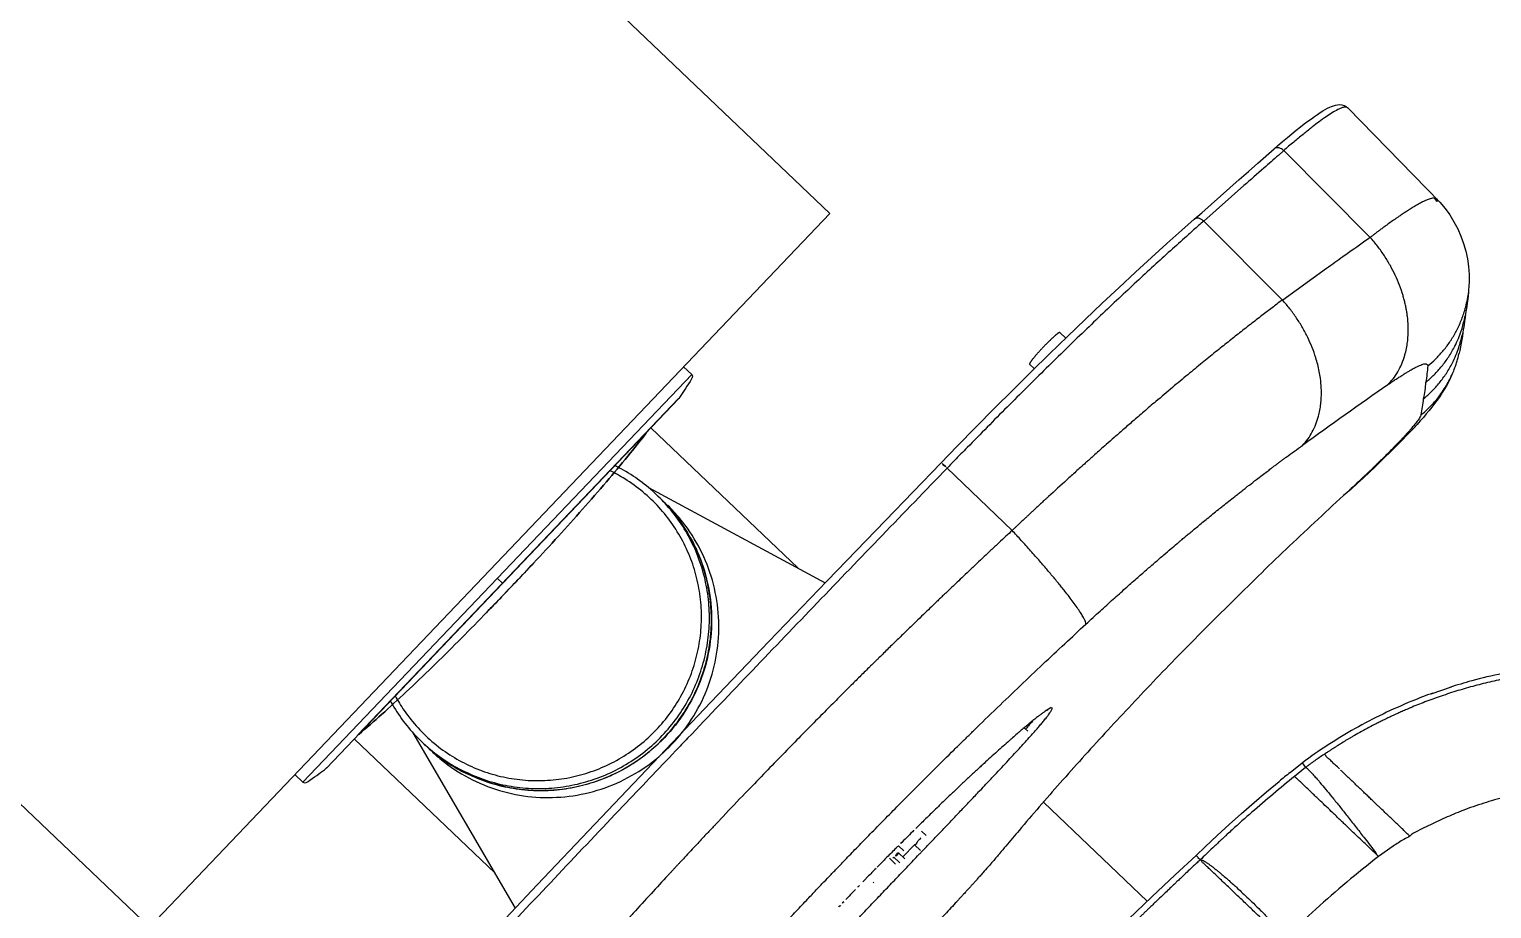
# Model space of a CAD drawing. Header units: millimetres. Extents: x 1145859089 to 1147511753, y -1047484727 to -1047247487.
# Drawn here: x 1146992111.6 to 1146992371.2, y -1047436773.9 to -1047436617.9 of the extents above; entities that cross this region are included whole.
import ezdxf
from ezdxf.xclip import XClip

# ---------------------------------------------------------------- set-up
doc = ezdxf.new("R2010")
doc.units = ezdxf.units.MM
doc.header["$LTSCALE"] = 100
doc.header["$MEASUREMENT"] = 0
doc.header["$XCLIPFRAME"] = 2
doc.layers.get('0').update_dxf_attribs({"linetype": 'CONTINUOUS'})
doc.layers.add('XREF', color=135, linetype='CONTINUOUS')
doc.layers.add('단지배치도$0$W240910', color=135, linetype='CONTINUOUS')

# ---------------------------------------------------------------- blocks, each defined once
blk = doc.blocks.new('단지배치도$0$zw$9902')
at = {"layer": '단지배치도$0$W240910', "linetype": 'ByBlock', "ltscale": 20}
for p, q in [((62514.49, -65281.25), (62395.73, -65168.01)), ((62603.93, -65262.13), (62604.27, -65262.03)), ((62604.27, -65262.03), (62604.61, -65261.96)), ((62604.61, -65261.96), (62604.97, -65261.93)), ((62604.97, -65261.93), (62605.37, -65261.96)), ((62605.37, -65261.96), (62605.79, -65262.07)), ((62599.39, -65264.89), (62599.99, -65264.44)), ((62599.99, -65264.44), (62600.56, -65264.04)), ((62600.56, -65264.04), (62601.09, -65263.67)), ((62601.09, -65263.67), (62601.58, -65263.35)), ((62601.58, -65263.35), (62602.04, -65263.06)), ((62602.04, -65263.06), (62602.46, -65262.81)), ((62602.46, -65262.81), (62602.86, -65262.6)), ((62602.86, -65262.6), (62603.24, -65262.41)), ((62603.24, -65262.41), (62603.59, -65262.26)), ((62603.59, -65262.26), (62603.93, -65262.13)), ((62605.79, -65262.07), (62606.16, -65262.27)), ((62606.16, -65262.27), (62606.46, -65262.51)), ((62606.45, -65262.51), (62606.44, -65262.5)), ((62606.46, -65262.51), (62606.45, -65262.51)), ((62606.45, -65262.51), (62622.8, -65279.26)), ((62595.74, -65267.78), (62596.55, -65267.11)), ((62596.55, -65267.11), (62597.32, -65266.49)), ((62597.32, -65266.49), (62598.05, -65265.91)), ((62598.05, -65265.91), (62598.74, -65265.38)), ((62598.74, -65265.38), (62599.39, -65264.89)), ((62590.47, -65272.35), (62593.38, -65269.79)), ((62593.38, -65269.79), (62593.99, -65269.27)), ((62593.99, -65269.27), (62594.89, -65268.5)), ((62594.89, -65268.5), (62595.74, -65267.78)), ((62588.82, -65273.8), (62590.47, -65272.35)), ((62595.09, -65270.11), (62594.13, -65270.95)), ((62595.09, -65270.11), (62595.05, -65270.07)), ((62610.44, -65285.51), (62595.09, -65270.11)), ((62587.17, -65275.25), (62588.82, -65273.8)), ((62588.03, -65276.31), (62580.89, -65282.62)), ((62583.85, -65278.18), (62585.51, -65276.71)), ((62585.51, -65276.71), (62587.17, -65275.25)), ((62580.52, -65281.12), (62582.19, -65279.65)), ((62582.19, -65279.65), (62583.85, -65278.18)), ((62622.8, -65279.26), (62623.72, -65280.35)), ((62393.73, -65407.9), (62514.49, -65281.25)), ((62576.99, -65284.22), (62579.19, -65282.29)), ((62579.18, -65282.3), (62580.52, -65281.12)), ((62580.89, -65282.62), (62580.85, -65282.58)), ((62594.86, -65296.62), (62580.89, -65282.62)), ((62623.72, -65280.35), (62624.56, -65281.51)), ((62624.56, -65281.51), (62625.31, -65282.72)), ((62625.31, -65282.72), (62625.97, -65283.97)), ((62574.34, -65286.58), (62576.99, -65284.22)), ((62625.97, -65283.97), (62626.54, -65285.26)), ((62626.54, -65285.26), (62627.02, -65286.59)), ((62571.6, -65289.07), (62574.34, -65286.58)), ((62627.02, -65286.59), (62627.41, -65287.94)), ((62627.41, -65287.94), (62627.7, -65289.31)), ((62568.77, -65291.66), (62571.6, -65289.07)), ((62627.7, -65289.31), (62627.89, -65290.7)), ((62565.86, -65294.37), (62568.77, -65291.66)), ((62602.7, -65291.02), (62594.9, -65296.66)), ((62627.89, -65290.7), (62627.99, -65292.09)), ((62627.99, -65292.09), (62628, -65293.48)), ((62393.73, -65407.9), (62274.96, -65294.66)), ((62562.87, -65297.18), (62565.86, -65294.37)), ((62627.91, -65294.85), (62627.8, -65295.78)), ((62627.88, -65295.25), (62627.82, -65295.86)), ((62627.91, -65294.85), (62627.88, -65295.25)), ((62628, -65293.48), (62627.91, -65294.85)), ((62559.81, -65300.09), (62562.87, -65297.18)), ((62594.86, -65296.62), (62594.9, -65296.66)), ((62627.57, -65297.77), (62627.47, -65298.42)), ((62627.66, -65297.12), (62627.57, -65297.77)), ((62627.75, -65296.49), (62627.66, -65297.12)), ((62627.82, -65295.86), (62627.75, -65296.49)), ((62556.7, -65303.09), (62559.81, -65300.09)), ((62627.2, -65300.38), (62627.1, -65301.02)), ((62627.29, -65299.75), (62627.2, -65300.38)), ((62627.35, -65299.09), (62627.26, -65299.59)), ((62627.38, -65299.13), (62627.29, -65299.75)), ((62627.44, -65298.59), (62627.38, -65299.13)), ((62627.47, -65298.42), (62627.44, -65298.59)), ((62553.53, -65306.17), (62556.7, -65303.09)), ((62556.4, -65303.38), (62555.35, -65302.38)), ((62626.79, -65303.03), (62626.69, -65303.65)), ((62626.86, -65302.33), (62626.76, -65302.83)), ((62626.87, -65302.43), (62626.79, -65303.03)), ((62626.95, -65301.87), (62626.87, -65302.43)), ((62626.99, -65301.67), (62626.95, -65301.87)), ((62627.1, -65301.02), (62626.99, -65301.67)), ((62550.31, -65309.33), (62553.53, -65306.17)), ((62626.32, -65305.57), (62626.22, -65306.04)), ((62626.46, -65304.92), (62626.32, -65305.57)), ((62626.58, -65304.28), (62626.46, -65304.92)), ((62626.69, -65303.65), (62626.58, -65304.28)), ((62490, -65309.83), (62488.55, -65308.45)), ((62550.82, -65308.83), (62549.97, -65308.02)), ((62490, -65309.83), (62420.99, -65382.21)), ((62547.06, -65312.55), (62550.31, -65309.33)), ((62624.5, -65310.83), (62624.1, -65311.6)), ((62624.88, -65310.04), (62624.5, -65310.83)), ((62625.04, -65309.68), (62624.88, -65310.04)), ((62543.77, -65315.84), (62547.06, -65312.55)), ((62622.79, -65313.72), (62622.33, -65314.37)), ((62623.23, -65313.04), (62622.79, -65313.72)), ((62623.67, -65312.34), (62623.23, -65313.04)), ((62624.1, -65311.6), (62623.67, -65312.34)), ((62487.7, -65314.08), (62425.15, -65379.68)), ((62487.67, -65314.11), (62430.75, -65373.81)), ((62540.45, -65319.19), (62543.77, -65315.84)), ((62620.9, -65316.23), (62620.39, -65316.84)), ((62621.39, -65315.62), (62620.9, -65316.23)), ((62621.87, -65315), (62621.39, -65315.62)), ((62622.33, -65314.37), (62621.87, -65315)), ((62618.76, -65318.69), (62618.17, -65319.34)), ((62619.33, -65318.07), (62618.76, -65318.69)), ((62619.87, -65317.45), (62619.33, -65318.07)), ((62620.39, -65316.84), (62619.87, -65317.45)), ((62482.74, -65319.28), (62508.89, -65344.22)), ((62482.74, -65319.28), (62508.89, -65344.22)), ((62537.12, -65322.58), (62540.45, -65319.19)), ((62616.21, -65321.39), (62615.48, -65322.13)), ((62616.9, -65320.68), (62616.21, -65321.39)), ((62617.55, -65320), (62616.9, -65320.68)), ((62618.17, -65319.34), (62617.55, -65320)), ((62534.22, -65325.56), (62537.12, -65322.58)), ((62613.91, -65323.69), (62613.06, -65324.52)), ((62614.71, -65322.9), (62613.91, -65323.69)), ((62615.48, -65322.13), (62614.71, -65322.9)), ((62524.37, -65335.76), (62534.22, -65325.56)), ((62546.88, -65337.52), (62535.3, -65326.41)), ((62536.63, -65325.09), (62536.51, -65325.21)), ((62611.23, -65326.28), (62610.25, -65327.21)), ((62612.17, -65325.38), (62611.23, -65326.28)), ((62613.06, -65324.52), (62612.17, -65325.38)), ((62608.14, -65329.18), (62607.02, -65330.22)), ((62609.22, -65328.18), (62608.14, -65329.18)), ((62610.25, -65327.21), (62609.22, -65328.18)), ((62482.33, -65329.91), (62513.71, -65346.82)), ((62483.82, -65331.23), (62484.18, -65331.58)), ((62484.21, -65331.6), (62484.18, -65331.58)), ((62484.22, -65331.61), (62484.21, -65331.6)), ((62607.02, -65330.22), (62605.71, -65331.31)), ((62514.03, -65346.48), (62524.37, -65335.76)), ((62456.42, -65346.89), (62455.5, -65346.02)), ((62458.8, -65346.62), (62456.25, -65349.3)), ((62458.8, -65346.62), (62458.84, -65346.58)), ((62458.87, -65346.55), (62458.84, -65346.58)), ((62503.71, -65357.23), (62514.03, -65346.48)), ((62456.19, -65349.36), (62456.21, -65349.33)), ((62456.25, -65349.3), (62456.21, -65349.33)), ((62493.4, -65368.01), (62503.71, -65357.23)), ((62621.27, -65366.48), (62624.89, -65365.25)), ((62483.1, -65378.8), (62493.4, -65368.01)), ((62551.08, -65370.84), (62551.04, -65370.87)), ((62551.08, -65370.84), (62551.07, -65370.85)), ((62552.93, -65369.46), (62552.93, -65369.46)), ((62458.7, -65404.52), (62440.52, -65373.41)), ((62549.01, -65372.53), (62549.67, -65373.16)), ((62430.09, -65374.51), (62455.08, -65398.34)), ((62430.09, -65374.51), (62455.08, -65398.34)), ((62442.07, -65375.01), (62442.43, -65375.36)), ((62442.43, -65375.36), (62442.46, -65375.39)), ((62442.46, -65375.39), (62442.47, -65375.39)), ((62472.82, -65389.61), (62483.1, -65378.8)), ((62596.21, -65380.47), (62598.35, -65378.77)), ((62598.39, -65378.74), (62598.35, -65378.77)), ((62598.35, -65378.77), (62598.97, -65379.57)), ((62420.99, -65382.21), (62419.55, -65380.83)), ((62425.25, -65379.58), (62425.13, -65379.71)), ((62425.15, -65379.68), (62425.13, -65379.71)), ((62598.97, -65379.57), (62597, -65381.15)), ((62541.04, -65383.8), (62541.47, -65383.35)), ((62589.81, -65385.81), (62592.04, -65383.91)), ((62592.04, -65383.91), (62594.29, -65382.04)), ((62552.52, -65385.82), (62570.87, -65403.32)), ((62552.52, -65385.82), (62570.87, -65403.32)), ((62587.61, -65387.74), (62589.81, -65385.81)), ((62585.42, -65389.69), (62587.61, -65387.74)), ((62462.56, -65400.43), (62472.82, -65389.61)), ((62530.07, -65390.11), (62529.96, -65390.22)), ((62530.79, -65390.85), (62531.6, -65391.62)), ((62581.13, -65393.67), (62583.26, -65391.67)), ((62583.26, -65391.67), (62585.42, -65389.69)), ((62526.68, -65393.47), (62527.64, -65394.38)), ((62529.54, -65393.29), (62527.45, -65395.42)), ((62530.62, -65394.32), (62529.54, -65393.29)), ((62579.53, -65395.2), (62581.13, -65393.67)), ((62614.52, -65393.54), (62611.89, -65395.35)), ((62526.19, -65396.71), (62525.11, -65395.68)), ((62526.93, -65396.52), (62525.85, -65395.49)), ((62527.81, -65395.76), (62526.73, -65394.73)), ((62575.82, -65398.64), (62579.53, -65395.2)), ((62579.88, -65395.57), (62579.53, -65395.2)), ((62579.84, -65395.61), (62579.88, -65395.57)), ((62580.25, -65395.98), (62579.84, -65395.61)), ((62580.26, -65395.97), (62580.25, -65395.98)), ((62580.25, -65395.98), (62580.26, -65395.98)), ((62580.25, -65395.98), (62580.25, -65395.98)), ((62580.26, -65395.99), (62580.25, -65395.98)), ((62580.26, -65395.97), (62580.26, -65395.97)), ((62580.26, -65395.97), (62580.26, -65395.97)), ((62580.26, -65395.97), (62580.26, -65395.97)), ((62580.26, -65395.97), (62580.26, -65395.97)), ((62580.26, -65395.97), (62580.26, -65395.97)), ((62580.26, -65395.97), (62580.26, -65395.97)), ((62580.26, -65395.98), (62580.26, -65395.97)), ((62521.22, -65399.01), (62520.74, -65399.5)), ((62571.67, -65402.55), (62575.82, -65398.64)), ((62584.17, -65398.61), (62584.18, -65398.62)), ((62452.33, -65411.26), (62462.56, -65400.43)), ((62522.3, -65400.04), (62522.18, -65399.93)), ((62516.36, -65404.05), (62516.49, -65404.19)), ((62517.66, -65402.69), (62517.55, -65402.8)), ((62517.93, -65402.4), (62517.66, -65402.69)), ((62567.54, -65406.5), (62571.67, -65402.55))]:
    blk.add_line(p, q, dxfattribs=at)
at = {"layer": '단지배치도$0$W240910'}
for radius in [11431.38, 11931.38]:
    blk.add_arc((57394.29, -57699.4), radius, 251.62775, 321.418131, dxfattribs=at)
at = {"layer": '단지배치도$0$W240910', "linetype": 'ByBlock', "ltscale": 20}
for centre, radius, start, end in [((83110, -85034.37), 28703.08, 136.1634, 136.565985), ((82768.96, -84709.2), 28226.86, 136.161713, 136.567679), ((62606.21, -65262.74), 0.338, 46.3448, 48.0521), ((62608.38, -65292.97), 19.62, 343.7145, 351.764), ((62607.97, -65295.88), 19.64, 342.8797, 349.0948), ((62607.53, -65298.85), 19.63, 341.6414, 348.2999), ((62597.79, -65306.93), 22.95, 349.3331, 356.5979), ((62596.06, -65309.28), 24.35, 348.5428, 355.5398), ((63157.91, -66093.16), 952.4, 124.85744, 125.97713), ((62594.38, -65311.67), 25.66, 348.0115, 354.5281), ((62598.31, -65385.26), 86.17, 135.8261, 136.9591), ((62463.09, -65352.97), 30.04, 45.4017, 46.3647), ((62463.54, -65353.29), 29.96, 42.9113, 46.3621), ((62421.6, -65129.86), 272.91, 312.4244, 312.6837), ((62463.45, -65353.37), 30.08, 42.3345, 42.9134), ((62463.42, -65353.4), 30.12, 39.452, 42.3342), ((62463.44, -65353.39), 30.1, 37.9176, 39.4522), ((62463.48, -65353.35), 30.05, 36.3795, 37.9177), ((62463.54, -65353.31), 29.98, 29.8115, 36.3792), ((62463.46, -65353.36), 30.07, 29.0812, 29.8166), ((62099.49, -65004.03), 496.46, 316.1515, 316.3651), ((62096.94, -65006.7), 496.46, 316.3643, 316.5779), ((62556.48, -65374.87), 6.47, 123.2737, 123.5177), ((62553.85, -65369.1), 0.146, 42.5716, 46.2611), ((62553.84, -65369.11), 0.156, 38.4615, 42.5624), ((62464.45, -65354.56), 30.36, 310.99, 321.7904), ((62463.14, -65353.71), 29.96, 226.3672, 229.8181), ((62463.22, -65353.62), 30.08, 229.816, 230.3949), ((62463.24, -65353.59), 30.12, 230.3953, 233.2774), ((62463.23, -65353.6), 30.1, 233.2772, 234.8118), ((62463.2, -65353.65), 30.05, 234.8116, 236.3499), ((62463.16, -65353.71), 29.98, 236.3501, 242.9179), ((62463.21, -65353.62), 30.07, 242.9128, 243.6482), ((62753.34, -65574.57), 248.7, 128.9474, 131.2317), ((62764, -65588.28), 267.09, 128.9185, 129.4508), ((62938.21, -65804.68), 581.76, 134.63889, 134.93132), ((62978.1, -65755.71), 564.01, 140.0477, 140.22), ((62973.73, -65840), 631.85, 135.80052, 135.92822), ((62972.46, -65838.77), 630.09, 135.54366, 135.73867), ((62981.73, -65847.74), 642.99, 136.01916, 136.16373)]:
    blk.add_arc(centre, radius, start, end, dxfattribs=at)
for points, start_tangent, end_tangent in [([(62603.68, -65263.4), (62602.61, -65264.1), (62601.39, -65264.97), (62600.18, -65265.89)], (-0.850801, -0.525488), (-0.790052, -0.61304)), ([(62606.43, -65262.49), (62606.08, -65262.37), (62605.49, -65262.48), (62604.69, -65262.83), (62603.68, -65263.4)], (-0.74373, 0.66848), (-0.850801, -0.525488)), ([(62600.18, -65265.89), (62600.02, -65266.02), (62598.51, -65267.23), (62596.86, -65268.59), (62595.09, -65270.11)], (-0.790052, -0.61304), (-0.706844, -0.707369)), ([(62595.05, -65270.07), (62594.71, -65269.81), (62594.26, -65269.63), (62593.74, -65269.62), (62593.38, -65269.8)], (-0.723862, 0.689944), (-0.76222, -0.647318)), ([(62594.13, -65270.95), (62591.57, -65273.2), (62588.03, -65276.31)], (-0.751799, -0.659393), (-0.750449, -0.660928)), ([(62619.38, -65279.41), (62618.67, -65279.8), (62617.89, -65280.27), (62617.51, -65280.5), (62617.07, -65280.78), (62616.68, -65281.03), (62616.19, -65281.35), (62615.58, -65281.76), (62615.18, -65282.04), (62614.78, -65282.31), (62613.16, -65283.47), (62612.6, -65283.88), (62612.1, -65284.26), (62611.64, -65284.6), (62611.14, -65284.98), (62610.74, -65285.28), (62610.44, -65285.51)], (-0.818583, -0.574388), (-0.736754, -0.676161)), ([(62621.68, -65278.51), (62621.48, -65278.54), (62620.73, -65278.77), (62620.11, -65279.04), (62619.38, -65279.41)], (-0.996014, -0.089197), (-0.818583, -0.574388)), ([(62622.35, -65279.13), (62622.22, -65278.64), (62621.86, -65278.51), (62621.68, -65278.51)], (-0.129536, 0.991575), (-0.996014, -0.089197)), ([(62580.89, -65282.62), (62579.08, -65284.19)], (-0.773133, -0.634244), (-0.743612, -0.668611)), ([(62580.85, -65282.58), (62580.39, -65282.26), (62579.89, -65282.1), (62579.51, -65282.13), (62579.19, -65282.3)], (-0.724598, 0.689172), (-0.760462, -0.649383)), ([(62579.08, -65284.19), (62578.17, -65285.01), (62575.33, -65287.55), (62572.39, -65290.22), (62569.34, -65293.03), (62566.21, -65295.95), (62562.99, -65298.99), (62559.7, -65302.14)], (-0.743612, -0.668611), (-0.720662, -0.693287)), ([(62610.44, -65285.51), (62606.59, -65288.25), (62605.58, -65288.96), (62602.7, -65291.02)], (-0.816957, -0.576699), (-0.80994, -0.586513)), ([(62613.58, -65311.64), (62614.5, -65310.59), (62615.33, -65309.37), (62616.03, -65307.97), (62616.58, -65306.41), (62616.87, -65305.24), (62617.06, -65304.07), (62617.16, -65302.9), (62617.17, -65301.19), (62617.05, -65299.57), (62616.94, -65298.82), (62616.81, -65298.07), (62616.65, -65297.32), (62616.47, -65296.57), (62616.26, -65295.83), (62615.64, -65293.99), (62614.88, -65292.22), (62614.01, -65290.52), (62612.97, -65288.8), (62611.78, -65287.12), (62610.44, -65285.51)], (0.709729, 0.704475), (-0.666796, 0.74524)), ([(62594.86, -65296.62), (62593.25, -65297.82), (62591.45, -65299.19), (62589.45, -65300.73), (62587.24, -65302.46), (62585.2, -65304.07), (62582.99, -65305.84), (62580.62, -65307.77), (62578.06, -65309.87), (62575.32, -65312.15), (62572.39, -65314.62)], (-0.837073, -0.547091), (-0.784222, -0.62048)), ([(62598.41, -65322.42), (62599.36, -65321.3), (62600.15, -65320.04), (62600.78, -65318.67), (62601.25, -65317.24), (62601.49, -65316.17), (62601.66, -65315.07), (62601.75, -65313.95), (62601.75, -65312.23), (62601.59, -65310.5), (62601.39, -65309.29), (62601.11, -65308.07), (62600.77, -65306.85), (62600.12, -65305.04), (62599.34, -65303.26), (62598.42, -65301.52), (62597.36, -65299.82), (62596.18, -65298.19), (62594.9, -65296.66)], (0.697902, 0.716193), (-0.669524, 0.742791)), ([(62620.69, -65308.29), (62622.03, -65307.09), (62623.31, -65305.72), (62624.51, -65304.15), (62625.58, -65302.41), (62626.49, -65300.51), (62627.21, -65298.47)], (0.775604, 0.63122), (0.280307, 0.95991)), ([(62559.7, -65302.14), (62556.35, -65305.39), (62552.94, -65308.73), (62549.48, -65312.14), (62545.98, -65315.63), (62542.45, -65319.19), (62538.9, -65322.8), (62536.63, -65325.09)], (-0.720662, -0.693287), (-0.697284, -0.716795)), ([(62555.35, -65302.38), (62555.33, -65302.37), (62555.31, -65302.37), (62555.28, -65302.38), (62555.24, -65302.39), (62555.19, -65302.42), (62555.14, -65302.45), (62555.08, -65302.49), (62555.01, -65302.53), (62554.94, -65302.58), (62554.86, -65302.64), (62554.78, -65302.71), (62554.69, -65302.78), (62554.59, -65302.86), (62554.49, -65302.95), (62554.39, -65303.04), (62554.27, -65303.14), (62554.16, -65303.25), (62554.04, -65303.36), (62553.92, -65303.47), (62553.79, -65303.59), (62553.66, -65303.71), (62553.53, -65303.84), (62553.39, -65303.97), (62553.26, -65304.11), (62553.12, -65304.25), (62552.98, -65304.39), (62552.84, -65304.53), (62552.69, -65304.67), (62552.55, -65304.82), (62552.41, -65304.97), (62552.27, -65305.12), (62552.13, -65305.26), (62551.99, -65305.41), (62551.86, -65305.56), (62551.72, -65305.71), (62551.59, -65305.85), (62551.46, -65305.99), (62551.34, -65306.14), (62551.22, -65306.27), (62551.1, -65306.41), (62550.99, -65306.54), (62550.88, -65306.67), (62550.77, -65306.8), (62550.68, -65306.92), (62550.58, -65307.03), (62550.5, -65307.14), (62550.41, -65307.25), (62550.34, -65307.35), (62550.27, -65307.44), (62550.21, -65307.53), (62550.15, -65307.61), (62550.1, -65307.68), (62550.06, -65307.75), (62550.02, -65307.81), (62550, -65307.87), (62549.98, -65307.91), (62549.96, -65307.95), (62549.96, -65307.98), (62549.96, -65308.01), (62549.97, -65308.02)], (-0.723747, 0.690066), (0.723747, -0.690066)), ([(62620.34, -65311.17), (62621.78, -65309.87), (62623.14, -65308.37), (62624.38, -65306.69), (62625.45, -65304.83), (62626.09, -65303.46), (62626.6, -65302.09), (62626.74, -65301.66)], (0.774719, 0.632306), (0.294342, 0.9557)), ([(62619.93, -65314.12), (62621.37, -65312.81), (62622.72, -65311.32), (62623.95, -65309.63), (62625.03, -65307.77), (62625.66, -65306.4), (62626.17, -65305.04)], (0.773625, 0.633643), (0.314902, 0.949124)), ([(62625.04, -65309.68), (62625.26, -65309.16), (62625.55, -65308.38), (62625.82, -65307.59), (62626.04, -65306.8), (62626.22, -65306.04)], (0.400709, 0.916206), (0.214343, 0.976759)), ([(62613.58, -65311.64), (62614.08, -65311.3), (62614.57, -65310.96), (62615.21, -65310.54), (62615.54, -65310.33), (62615.86, -65310.12), (62616.67, -65309.62), (62617.21, -65309.29), (62617.68, -65309.02), (62618.09, -65308.8), (62618.43, -65308.61), (62618.96, -65308.35), (62619.4, -65308.16), (62619.77, -65308.02), (62620.2, -65307.92), (62620.69, -65308.29)], (0.822757, 0.568393), (-0.081422, -0.99668)), ([(62490, -65309.83), (62489.69, -65311.07), (62487.7, -65314.08)], (0.723747, -0.690066), (-0.591761, -0.806114)), ([(62619.48, -65317), (62620.96, -65315.66), (62622.34, -65314.12), (62623.21, -65312.96), (62623.95, -65311.81), (62624.55, -65310.71), (62624.92, -65309.94), (62625.04, -65309.68)], (0.775345, 0.631538), (0.400709, 0.916206)), ([(62572.39, -65314.62), (62570.26, -65316.44), (62568.3, -65318.13), (62566.54, -65319.66), (62564.97, -65321.04), (62563.59, -65322.24), (62562.49, -65323.22), (62561.57, -65324.04), (62560.82, -65324.71), (62560.26, -65325.21), (62559.98, -65325.46), (62559.69, -65325.72), (62559.38, -65325.99), (62558.98, -65326.36), (62558.18, -65327.08), (62556.56, -65328.55), (62553.32, -65331.51), (62552.94, -65331.86), (62552.58, -65332.19), (62552.24, -65332.5), (62551.93, -65332.79), (62551.64, -65333.06), (62551.37, -65333.3), (62550.76, -65333.87), (62550.46, -65334.15), (62550.09, -65334.5), (62549.82, -65334.75), (62549.47, -65335.08), (62549.02, -65335.5), (62548.48, -65336.01), (62548, -65336.46), (62547.58, -65336.86), (62547.2, -65337.22), (62546.88, -65337.52)], (-0.784222, -0.62048), (-0.710432, -0.703766)), ([(62619.48, -65317), (62619.27, -65317.4), (62619.06, -65317.74), (62618.79, -65318.12), (62618.51, -65318.48), (62618.23, -65318.83), (62617.97, -65319.15), (62617.69, -65319.48), (62617.29, -65319.94), (62616.75, -65320.54), (62616.38, -65320.95), (62616.01, -65321.34), (62615.65, -65321.72), (62615.31, -65322.07), (62615.01, -65322.38), (62614.71, -65322.69), (62614.33, -65323.07), (62613.79, -65323.62), (62613.13, -65324.28), (62612.43, -65324.97), (62611.82, -65325.57), (62611.3, -65326.07), (62610.88, -65326.47)], (-0.371435, -0.928459), (-0.720828, -0.693114)), ([(62458.87, -65346.55), (62461.9, -65343.34), (62466.33, -65338.54), (62474.85, -65328.88), (62478.64, -65324.33), (62481.93, -65320.18), (62482.08, -65319.98)], (0.689929, 0.723877), (0.608288, 0.793717)), ([(62482.08, -65319.98), (62481.93, -65320.18), (62478.64, -65324.33), (62474.85, -65328.88), (62466.33, -65338.54), (62461.9, -65343.34), (62459.36, -65346.03)], (-0.608288, -0.793717), (-0.688884, -0.724871)), ([(62559.97, -65354.13), (62562.49, -65351.82), (62564.83, -65349.7), (62566.98, -65347.78), (62568.94, -65346.05), (62570.71, -65344.51), (62572.28, -65343.15), (62573.81, -65341.83), (62575.1, -65340.74), (62576.15, -65339.85), (62576.62, -65339.45), (62577.03, -65339.1), (62577.37, -65338.82), (62577.69, -65338.55), (62578.27, -65338.07), (62578.98, -65337.48), (62579.81, -65336.79), (62580.62, -65336.12), (62581.52, -65335.39), (62582.5, -65334.59), (62583.48, -65333.8), (62584.28, -65333.16), (62586.38, -65331.49), (62586.7, -65331.24), (62587.01, -65330.99), (62587.31, -65330.75), (62587.62, -65330.52), (62587.91, -65330.28), (62588.21, -65330.06), (62588.49, -65329.83), (62588.98, -65329.46), (62590.23, -65328.49), (62591.28, -65327.69), (62592.14, -65327.04), (62592.8, -65326.54), (62593.27, -65326.18), (62593.56, -65325.97), (62594.12, -65325.55), (62594.6, -65325.2), (62595.06, -65324.85), (62595.53, -65324.51), (62598.41, -65322.42)], (0.734638, 0.678459), (0.815585, 0.578637)), ([(62535.34, -65326.45), (62523.81, -65338.38), (62512.28, -65350.35), (62500.76, -65362.36), (62489.27, -65374.39)], (-0.695958, -0.718082), (-0.69029, -0.723533)), ([(62535.12, -65326.24), (62534.95, -65326.09), (62534.6, -65325.79), (62534.22, -65325.56)], (-0.732421, 0.680852), (-0.153538, -0.988143)), ([(62535.3, -65326.41), (62535.12, -65326.24)], (-0.722036, 0.691855), (-0.732421, 0.680852)), ([(62610.88, -65326.47), (62610.55, -65326.79), (62610.2, -65327.12), (62609.85, -65327.45), (62609.49, -65327.79), (62609.13, -65328.13), (62608.76, -65328.48), (62608.39, -65328.83), (62607.07, -65330.06), (62606.62, -65330.47)], (-0.720828, -0.693114), (-0.735193, -0.677857)), ([(62484.75, -65373.92), (62487.39, -65370.74), (62489.58, -65367.24), (62491.26, -65363.47), (62492.42, -65359.51), (62493.04, -65355.44), (62493.09, -65351.31), (62492.57, -65347.23), (62491.51, -65343.25), (62489.92, -65339.46), (62487.82, -65335.92), (62485.26, -65332.7), (62484.18, -65331.58)], (0.690066, 0.723747), (-0.712046, 0.702133)), ([(62485.12, -65374.27), (62487.76, -65371.09), (62489.94, -65367.59), (62491.63, -65363.82), (62492.79, -65359.86), (62493.4, -65355.78), (62493.45, -65351.66), (62492.94, -65347.58), (62491.88, -65343.6), (62490.28, -65339.8), (62488.18, -65336.27), (62485.62, -65333.05), (62484.22, -65331.61)], (0.690066, 0.723747), (-0.722745, 0.691115)), ([(62605.71, -65331.31), (62600.55, -65336.09), (62595.5, -65340.86), (62590.56, -65345.6), (62585.73, -65350.34), (62581.01, -65355.05), (62576.4, -65359.73), (62571.91, -65364.38), (62567.56, -65368.98), (62563.35, -65373.5), (62559.3, -65377.95), (62555.41, -65382.31), (62551.68, -65386.57), (62548.1, -65390.74), (62545.74, -65393.53)], (-0.736519, -0.676417), (-0.642249, -0.766496)), ([(62488.31, -65373.34), (62491.43, -65368.5), (62493.61, -65363.04), (62494.69, -65357.27), (62494.64, -65351.4), (62493.45, -65345.65), (62491.17, -65340.25), (62487.89, -65335.39), (62485.74, -65333.06)], (0.618536, 0.785757), (-0.715893, 0.69821)), ([(62489.74, -65338.74), (62490.97, -65341.23), (62492.81, -65346.85), (62493.52, -65352.72), (62493.07, -65358.63), (62491.48, -65364.33), (62488.8, -65369.62), (62485.15, -65374.29)], (0.486049, -0.873931), (-0.690031, -0.72378)), ([(62546.88, -65337.52), (62545.78, -65338.54), (62544.52, -65339.72), (62543.1, -65341.04), (62541.91, -65342.16), (62540.6, -65343.39), (62539.18, -65344.74), (62537.93, -65345.92), (62536.85, -65346.94), (62535.94, -65347.81), (62535.21, -65348.51), (62534.67, -65349.02), (62534.15, -65349.52), (62533.51, -65350.13), (62532.56, -65351.04), (62531.44, -65352.12), (62530.15, -65353.37), (62528.68, -65354.78), (62527.06, -65356.37), (62525.51, -65357.87), (62523.85, -65359.5), (62523.11, -65360.23), (62522.7, -65360.63), (62522.39, -65360.93), (62522.08, -65361.24), (62521.75, -65361.56), (62521.42, -65361.89), (62519.82, -65363.47), (62518.08, -65365.2), (62516.19, -65367.09), (62513.87, -65369.42), (62511.36, -65371.95), (62508.66, -65374.69), (62505.79, -65377.63), (62502.73, -65380.79), (62499.5, -65384.15)], (-0.73653, -0.676405), (-0.70102, -0.713142)), ([(62559.97, -65354.13), (62559.75, -65353.39), (62559.44, -65352.81), (62558.98, -65352.06), (62558.39, -65351.19), (62557.72, -65350.24), (62556.98, -65349.26), (62556.22, -65348.28), (62555.66, -65347.58), (62555.08, -65346.86), (62554.47, -65346.12), (62553.83, -65345.36), (62553.18, -65344.58), (62552.5, -65343.79), (62551.81, -65342.99), (62550.16, -65341.12), (62548.5, -65339.28), (62546.88, -65337.52)], (0.057703, 0.998334), (-0.681352, 0.731956)), ([(62458.87, -65346.55), (62459.36, -65346.03)], (0.689929, 0.723877), (0.688884, 0.724871)), ([(62456.19, -65349.36), (62453.12, -65352.54), (62448.54, -65357.2), (62439.3, -65366.17), (62434.94, -65370.17), (62430.94, -65373.66), (62430.76, -65373.81)], (-0.690201, -0.723618), (-0.76385, -0.645393)), ([(62430.76, -65373.81), (62430.94, -65373.66), (62434.94, -65370.17), (62439.3, -65366.17), (62448.54, -65357.2), (62453.12, -65352.54), (62455.69, -65349.88)], (0.76385, 0.645393), (0.691241, 0.722624)), ([(62456.19, -65349.36), (62455.69, -65349.88)], (-0.690201, -0.723618), (-0.691241, -0.722624)), ([(62471.67, -65446.31), (62475.4, -65441.93), (62479.29, -65437.43), (62483.33, -65432.8), (62487.52, -65428.05), (62491.81, -65423.25), (62492.77, -65422.18), (62493.95, -65420.88), (62495.09, -65419.61), (62496.22, -65418.37), (62497.32, -65417.17), (62498.4, -65415.99), (62501.21, -65412.93), (62503.85, -65410.09), (62506.29, -65407.47), (62508.55, -65405.07), (62510.61, -65402.89), (62512.1, -65401.32), (62513.46, -65399.89), (62514.72, -65398.58), (62516.03, -65397.21), (62517.47, -65395.72), (62519.48, -65393.64), (62521.69, -65391.37), (62524.12, -65388.9), (62526.75, -65386.23), (62529.59, -65383.37), (62532.96, -65380.01), (62536.59, -65376.42), (62537.34, -65375.68), (62538.02, -65375.02), (62538.69, -65374.36), (62539.36, -65373.71), (62540.03, -65373.05), (62544.21, -65369), (62548.34, -65365.05), (62552.34, -65361.25), (62556.22, -65357.61), (62559.97, -65354.13)], (0.647001, 0.762489), (0.733913, 0.679244)), ([(62650.63, -65362.03), (62650.01, -65362.05), (62649.16, -65362.07), (62648.16, -65362.11), (62647.43, -65362.15), (62646.81, -65362.19), (62646.04, -65362.23), (62645.28, -65362.29), (62643.56, -65362.44), (62641.58, -65362.66), (62639.81, -65362.88), (62638.23, -65363.12), (62635.47, -65363.6), (62632.42, -65364.24), (62629.38, -65364.98), (62626.37, -65365.83), (62623.41, -65366.78)], (-0.999879, -0.01556), (-0.947375, -0.320125)), ([(62650.6, -65361.07), (62645, -65361.34), (62639.43, -65361.95), (62633.9, -65362.91), (62628.45, -65364.21), (62624.56, -65365.36)], (-0.999863, -0.016559), (-0.952476, -0.304613)), ([(62621.57, -65366.37), (62617.84, -65367.8), (62612.72, -65370.09), (62607.75, -65372.68), (62602.96, -65375.58), (62598.39, -65378.74)], (-0.941277, -0.337636), (-0.804395, -0.594095)), ([(62623.41, -65366.78), (62620.49, -65367.83), (62617.88, -65368.86), (62617.39, -65369.07), (62616.93, -65369.26), (62616.5, -65369.45), (62616.08, -65369.63), (62615.69, -65369.81), (62615.33, -65369.97), (62614.98, -65370.13), (62614.09, -65370.54), (62613.4, -65370.87), (62612.91, -65371.11), (62612.55, -65371.28), (62612.18, -65371.47), (62611.85, -65371.64), (62611.19, -65371.97), (62609.88, -65372.66), (62607.3, -65374.1), (62606.73, -65374.43), (62606.3, -65374.68), (62605.39, -65375.24), (62604.97, -65375.5), (62604.6, -65375.73), (62604.13, -65376.03), (62603.78, -65376.25), (62603.24, -65376.6), (62602.79, -65376.89), (62602.25, -65377.25)], (-0.947375, -0.320125), (-0.829067, -0.55915)), ([(62541.47, -65383.35), (62542.47, -65382.29), (62543.79, -65380.9), (62545.03, -65379.57), (62546.21, -65378.3), (62547.32, -65377.1), (62548.36, -65375.97), (62549.22, -65375.04), (62550.13, -65374.02), (62550.82, -65373.24), (62551.45, -65372.52), (62552.01, -65371.87), (62552.51, -65371.27), (62553.01, -65370.65), (62553.32, -65370.25), (62553.57, -65369.9), (62553.88, -65369.4), (62553.96, -65369.02)], (0.687298, 0.726375), (-0.723717, 0.690097)), ([(62551.04, -65370.87), (62550.42, -65371.37), (62549.76, -65371.91), (62549.06, -65372.49), (62549.01, -65372.53)], (-0.783957, -0.620815), (-0.764579, -0.64453)), ([(62552.91, -65369.48), (62552.53, -65369.74), (62552.1, -65370.06), (62551.62, -65370.41), (62551.11, -65370.81), (62551.08, -65370.84)], (-0.83373, -0.552172), (-0.78444, -0.620204)), ([(62553.41, -65369.17), (62552.95, -65369.45), (62552.93, -65369.46)], (-0.854275, -0.519821), (-0.835841, -0.548971)), ([(62553.82, -65368.96), (62553.48, -65369.12), (62553.41, -65369.17)], (-0.993966, -0.109687), (-0.854275, -0.519821)), ([(62553.95, -65369), (62553.82, -65368.96)], (-0.722713, 0.691149), (-0.993966, -0.109687)), ([(62549.01, -65372.53), (62548.32, -65373.12), (62547.55, -65373.78), (62546.75, -65374.48), (62546.36, -65374.83), (62545.29, -65375.77), (62544.19, -65376.76), (62543.05, -65377.78), (62541.88, -65378.85), (62541.23, -65379.45), (62539.85, -65380.73), (62538.44, -65382.05), (62537, -65383.41), (62535.54, -65384.8), (62534.05, -65386.23), (62533.55, -65386.72)], (-0.764579, -0.64453), (-0.718916, -0.695097)), ([(62550.48, -65371.37), (62549.92, -65372.01), (62549.32, -65372.69), (62549.25, -65372.76)], (-0.653268, -0.757127), (-0.66516, -0.746701)), ([(62442.07, -65375.01), (62443.61, -65376.38), (62446.94, -65378.79), (62450.58, -65380.71), (62454.44, -65382.13), (62458.47, -65383), (62462.57, -65383.32), (62466.69, -65383.07), (62470.73, -65382.26), (62474.63, -65380.92), (62478.31, -65379.05), (62481.71, -65376.7), (62484.75, -65373.92)], (0.723747, -0.690066), (0.690066, 0.723747)), ([(62442.47, -65375.39), (62443.97, -65376.73), (62447.31, -65379.14), (62450.94, -65381.06), (62454.81, -65382.48), (62458.83, -65383.35), (62462.94, -65383.66), (62467.05, -65383.42), (62471.1, -65382.61), (62475, -65381.27), (62478.68, -65379.4), (62482.07, -65377.05), (62485.12, -65374.27)], (0.724747, -0.689015), (0.690066, 0.723747)), ([(62485.15, -65374.29), (62480.66, -65378.17), (62475.5, -65381.09), (62469.88, -65382.95), (62464, -65383.69), (62458.1, -65383.26), (62452.4, -65381.68), (62449.86, -65380.57)], (-0.690031, -0.72378), (-0.896085, 0.443882)), ([(62489.27, -65374.39), (62487.14, -65376.62)], (-0.69029, -0.723533), (-0.690044, -0.723768)), ([(62487.14, -65376.62), (62477.79, -65386.44), (62466.34, -65398.51), (62454.92, -65410.59), (62443.66, -65422.54)], (-0.690044, -0.723768), (-0.684606, -0.728914)), ([(62444, -65376.85), (62446.12, -65378.65), (62451.08, -65381.76), (62456.56, -65383.85), (62462.34, -65384.84), (62468.21, -65384.68), (62473.94, -65383.4), (62479.32, -65381.03), (62484.15, -65377.67), (62484.37, -65377.48)], (0.731678, -0.681651), (0.754803, 0.655951)), ([(62602.25, -65377.25), (62600.6, -65378.39), (62599.77, -65378.99), (62599.37, -65379.28), (62598.97, -65379.57)], (-0.829582, -0.558385), (-0.803852, -0.594829)), ([(62604.96, -65379.83), (62604.22, -65379.12), (62603.56, -65378.5), (62603.03, -65377.99), (62602.63, -65377.62), (62602.25, -65377.25)], (-0.526888, 0.849934), (-0.920571, -0.390576)), ([(62420.99, -65382.21), (62422.21, -65381.84), (62425.13, -65379.71)], (0.723747, -0.690066), (0.777018, 0.629478)), ([(62611.89, -65395.35), (62610.61, -65394.13), (62609.15, -65392.73), (62608.11, -65391.74), (62607.2, -65390.88), (62606.44, -65390.15), (62605.89, -65389.62), (62605.35, -65389.11), (62604.82, -65388.61), (62604.31, -65388.12), (62603.82, -65387.65), (62602.66, -65386.55), (62601.63, -65385.56), (62600.95, -65384.91), (62600.31, -65384.31), (62599.73, -65383.75), (62598.95, -65383.01), (62598.3, -65382.39), (62597.77, -65381.88), (62597.37, -65381.51), (62597, -65381.15)], (-0.726039, 0.687653), (-0.702701, 0.711486)), ([(62598.97, -65379.57), (62599.39, -65379.89), (62599.77, -65380.27), (62600.25, -65380.79), (62600.83, -65381.44), (62601.51, -65382.22)], (0.997863, -0.065337), (0.615139, -0.788418)), ([(62605.35, -65380.2), (62604.96, -65379.83)], (-0.723466, 0.69036), (-0.526888, 0.849934)), ([(62617.45, -65391.74), (62617.15, -65391.46), (62616.65, -65390.98), (62616.13, -65390.49), (62615.63, -65390), (62615.13, -65389.53), (62614.57, -65389), (62614.09, -65388.54), (62613.41, -65387.89), (62612.71, -65387.22), (62611.92, -65386.47), (62611.44, -65386.02), (62610.95, -65385.55), (62610.32, -65384.95), (62609.72, -65384.37), (62609.17, -65383.85), (62608.68, -65383.38), (62608.15, -65382.88), (62607.64, -65382.38), (62607.13, -65381.9), (62606.53, -65381.33), (62605.91, -65380.74), (62605.35, -65380.2)], (-0.538068, 0.842901), (-0.723466, 0.69036)), ([(62485.83, -65441.28), (62486.44, -65440.7), (62487.06, -65440.11), (62487.71, -65439.48), (62488.39, -65438.8), (62489.11, -65438.09), (62489.86, -65437.34), (62490.22, -65436.97), (62491.22, -65435.96), (62492.25, -65434.91), (62493.32, -65433.81), (62494.42, -65432.67), (62495.03, -65432.04), (62496.33, -65430.69), (62497.67, -65429.3), (62499.04, -65427.87), (62500.43, -65426.41), (62501.86, -65424.92), (62503.31, -65423.39), (62504.79, -65421.84), (62506.29, -65420.26), (62507.82, -65418.65), (62509.38, -65417.02), (62510.96, -65415.36), (62512.56, -65413.68), (62514.18, -65411.98), (62515.19, -65410.91), (62517.17, -65408.83), (62519.17, -65406.74), (62520.46, -65405.38), (62522.48, -65403.27), (62524.48, -65401.17), (62526.46, -65399.1), (62528.41, -65397.05), (62530.34, -65395.03), (62530.74, -65394.61), (62532.56, -65392.72), (62534.33, -65390.86), (62536.06, -65389.05), (62537.73, -65387.29), (62539.36, -65385.58), (62540.93, -65383.92), (62541.04, -65383.8)], (0.733267, 0.679941), (0.687625, 0.726066)), ([(62601.51, -65382.22), (62602.52, -65383.42), (62603.63, -65384.78), (62604.85, -65386.29), (62606.18, -65387.96), (62606.88, -65388.85), (62607.63, -65389.8), (62608.39, -65390.78), (62609.09, -65391.68), (62609.99, -65392.85), (62610.96, -65394.12), (62611.89, -65395.35)], (0.615139, -0.788418), (0.677946, -0.735112)), ([(62651.76, -65382.7), (62648.13, -65382.78), (62644.56, -65383.04), (62640.97, -65383.49), (62637.41, -65384.13), (62633.9, -65384.95), (62630.11, -65386.07), (62626.41, -65387.4), (62623.35, -65388.7), (62620.36, -65390.14), (62617.45, -65391.74)], (-0.999886, -0.015122), (-0.77925, -0.626713)), ([(62499.5, -65384.15), (62495.56, -65388.27), (62495.12, -65388.74), (62494.68, -65389.2), (62494.24, -65389.67), (62493.8, -65390.13), (62493.22, -65390.75), (62492.57, -65391.44), (62491.69, -65392.37), (62490.84, -65393.28), (62489.84, -65394.35), (62488.7, -65395.58), (62488.01, -65396.31), (62487.65, -65396.7), (62487.29, -65397.09), (62486.92, -65397.49), (62486.55, -65397.89), (62486.18, -65398.29), (62485.8, -65398.69), (62482.77, -65401.99), (62479.6, -65405.45), (62478.88, -65406.25), (62478.15, -65407.06), (62477.41, -65407.87), (62476.62, -65408.74), (62475.59, -65409.89), (62474.6, -65410.99), (62473.66, -65412.04), (62471.74, -65414.19), (62470.05, -65416.08), (62468.6, -65417.72), (62467.38, -65419.11), (62466.69, -65419.89), (62466.11, -65420.56), (62465.62, -65421.12), (62465.01, -65421.81), (62464.21, -65422.73), (62463.2, -65423.89), (62462.21, -65425.03), (62461.08, -65426.34), (62459.92, -65427.69), (62458.94, -65428.82), (62457.43, -65430.59), (62456.1, -65432.15), (62454.94, -65433.51)], (-0.70102, -0.713142), (-0.644611, -0.764511)), ([(62533.55, -65386.72), (62532.54, -65387.7), (62531, -65389.2), (62530.07, -65390.11)], (-0.718916, -0.695097), (-0.712663, -0.701507)), ([(62589.42, -65387.53), (62585.94, -65390.63), (62585.07, -65391.43), (62584.8, -65391.68), (62584.39, -65392.06), (62583.88, -65392.53), (62582.5, -65393.83), (62580.25, -65395.98)], (-0.75181, -0.65938), (-0.717962, -0.696082)), ([(62529.96, -65390.22), (62529.44, -65390.73)], (-0.712478, -0.701695), (-0.711568, -0.702617)), ([(62617.45, -65391.74), (62616.43, -65392.34), (62615.48, -65392.93), (62614.52, -65393.54)], (-0.713132, -0.701029), (-0.843969, -0.536392)), ([(62526.68, -65393.47), (62526.27, -65393.89), (62524.65, -65395.51), (62523.26, -65396.93)], (-0.706869, -0.707345), (-0.701247, -0.712918)), ([(62527.33, -65392.82), (62526.68, -65393.47)], (-0.70796, -0.706253), (-0.706869, -0.707345)), ([(62530.66, -65392.07), (62530.59, -65392.14), (62530.35, -65392.41), (62529.99, -65392.81), (62529.54, -65393.29)], (-0.721063, -0.692869), (-0.73281, 0.680433)), ([(62523.26, -65396.93), (62523.02, -65397.16), (62522.72, -65397.48)], (-0.701247, -0.712918), (-0.700367, -0.713783)), ([(62525.85, -65395.49), (62525.39, -65395.96)], (-0.697685, -0.716405), (-0.696301, -0.71775)), ([(62526.73, -65394.73), (62526.36, -65394.99), (62525.85, -65395.49)], (-0.723747, 0.690066), (-0.745667, 0.666319)), ([(62544.66, -65394.83), (62544.11, -65395.48), (62543.44, -65396.26), (62542.63, -65397.19), (62541.69, -65398.26), (62541.17, -65398.84), (62540.69, -65399.38), (62540.25, -65399.88), (62539.84, -65400.33), (62539.47, -65400.74), (62538.94, -65401.32), (62538.53, -65401.77), (62538.25, -65402.08), (62537.85, -65402.51), (62537.44, -65402.95), (62537.03, -65403.4), (62534.96, -65405.62), (62533.52, -65407.15), (62532.06, -65408.68), (62531.08, -65409.7)], (-0.645276, -0.76395), (-0.693856, -0.720114)), ([(62580.25, -65395.98), (62579.72, -65396.47), (62579.09, -65397.06), (62578.36, -65397.74), (62577.51, -65398.54), (62576.74, -65399.26), (62576.13, -65399.84), (62575.68, -65400.26), (62575.41, -65400.52), (62575.03, -65400.88), (62574.48, -65401.41), (62573.6, -65402.24), (62572.49, -65403.3), (62571.15, -65404.59), (62570.71, -65405.01), (62570.28, -65405.43), (62569.84, -65405.85), (62569.41, -65406.27), (62567.21, -65408.41), (62562.26, -65413.28)], (-0.73248, -0.680789), (-0.708872, -0.705337)), ([(62582.89, -65398.51), (62582.14, -65397.8), (62581.5, -65397.19), (62581, -65396.71), (62580.63, -65396.36), (62580.26, -65395.99)], (-0.73729, 0.675577), (-0.986887, 0.161411)), ([(62580.27, -65395.99), (62580.66, -65396.04), (62581.08, -65396.26), (62581.53, -65396.56), (62581.92, -65396.83), (62582.37, -65397.15), (62582.74, -65397.44), (62583.28, -65397.87), (62583.68, -65398.19), (62584.16, -65398.6), (62584.18, -65398.62)], (0.960495, -0.278297), (0.761862, -0.64774)), ([(62611.89, -65395.35), (62606.26, -65399.94), (62600.81, -65404.7), (62595.55, -65409.62)], (-0.777833, -0.628471), (-0.726632, -0.687027)), ([(62595.04, -65410.1), (62593.3, -65408.44), (62591.56, -65406.78), (62589.89, -65405.19), (62588.27, -65403.64), (62586.71, -65402.16), (62585.27, -65400.78), (62584.42, -65399.97), (62583.63, -65399.22), (62582.89, -65398.51)], (-0.708625, 0.705585), (-0.73729, 0.675577)), ([(62584.17, -65398.61), (62584.91, -65399.24), (62585.37, -65399.65), (62585.96, -65400.18), (62586.68, -65400.83), (62587.54, -65401.63), (62588.55, -65402.58), (62589.69, -65403.68), (62590.97, -65404.93), (62592.35, -65406.31), (62593.81, -65407.8)], (0.762003, -0.647574), (0.51828, -0.855211)), ([(62519.76, -65400.51), (62519.06, -65401.24)], (-0.69556, -0.718468), (-0.69442, -0.71957)), ([(62516.35, -65404.05), (62515.68, -65404.76)], (-0.690059, -0.723753), (-0.688972, -0.724788)), ([(62516.97, -65403.41), (62516.35, -65404.05)], (-0.691048, -0.722809), (-0.690059, -0.723753)), ([(62517.55, -65402.8), (62516.97, -65403.41)], (-0.691988, -0.721909), (-0.691048, -0.722809))]:
    blk.add_spline(points, degree=3, dxfattribs=dict(at, start_tangent=start_tangent, end_tangent=end_tangent))
for points, knots in [([(62483.69, -65372.9), (62484.6, -65371.95), (62486.29, -65369.91), (62488.39, -65366.55), (62490.01, -65362.93), (62491.13, -65359.12), (62491.72, -65355.2), (62491.77, -65351.24), (62491.27, -65347.31), (62490.25, -65343.49), (62488.72, -65339.84), (62486.7, -65336.44), (62484.24, -65333.34), (62481.38, -65330.61), (62478.42, -65328.48), (62476.38, -65327.35), (62475.46, -65326.91)], [0, 0, 0, 0, 3.956531, 7.912519, 11.867416, 15.82085, 19.772505, 23.722097, 27.669651, 31.615273, 35.55921, 39.50186, 43.443683, 47.385235, 51.327059, 54.361858, 54.361858, 54.361858, 54.361858]), ([(62483.82, -65331.23), (62482.87, -65330.32), (62480.84, -65328.63), (62478.26, -65326.99), (62476.71, -65326.19), (62476.33, -65326.01)], [0, 0, 0, 0, 3.942487, 7.885538, 9.158562, 9.158562, 9.158562, 9.158562]), ([(62436.5, -65367.79), (62436.7, -65368.16), (62437.57, -65369.66), (62439.33, -65372.17), (62441.12, -65374.11), (62442.07, -65375.01)], [38.244467, 38.244467, 38.244467, 38.244467, 39.515555, 43.458684, 47.401327, 47.401327, 47.401327, 47.401327]), ([(62437.36, -65366.88), (62437.85, -65367.77), (62439.07, -65369.75), (62441.34, -65372.61), (62444.2, -65375.34), (62447.41, -65377.65), (62450.9, -65379.5), (62454.62, -65380.86), (62458.49, -65381.7), (62462.44, -65382), (62466.39, -65381.76), (62470.28, -65380.99), (62474.03, -65379.69), (62477.56, -65377.9), (62480.83, -65375.64), (62482.78, -65373.86), (62483.69, -65372.9)], [36.468695, 36.468695, 36.468695, 36.468695, 39.50186, 43.443683, 47.385235, 51.327059, 55.269708, 59.213647, 63.159266, 67.10682, 71.056403, 75.008062, 78.961505, 82.916401, 86.872392, 90.828922, 90.828922, 90.828922, 90.828922])]:
    blk.add_open_spline(points, degree=3, knots=knots, dxfattribs=at)
blk = doc.blocks.new('단지배치도')
blk.add_blockref('단지배치도$0$zw$9902', (141034.19, 142437.16))

msp = doc.modelspace()

# ---------------------------------------------------------------- block references
at = {"layer": 'XREF'}
ref = msp.add_blockref('단지배치도', (1146788705.034274, -1047513806.462535), dxfattribs=at)
XClip(ref).set_block_clipping_path([(72982.4064819524, 34919.7593965302), (360382.4067475507, 255319.7593436702)])

doc.saveas('drawing.dxf')
